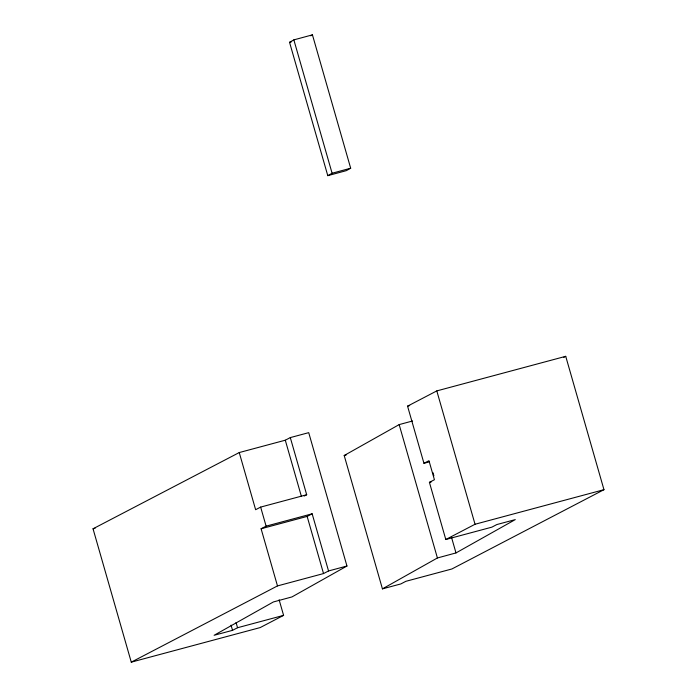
<?xml version="1.0" encoding="UTF-8"?>
<svg xmlns="http://www.w3.org/2000/svg" width="697" height="697" viewBox="0 0 697 697"><rect width="100%" height="100%" fill="white"/><g stroke="black" fill="none" stroke-linecap="round" stroke-linejoin="round"><path stroke-width="1.05" d="M289.543 42.308L293.855 39.877L312.439 34.85L350.678 168.212L346.365 170.634L327.782 175.661L289.543 42.308L291.607 41.75M310.714 35.817L312.439 34.85M327.782 175.661L332.094 173.239L350.678 168.212M429.178 461.893L423.95 463.305L407.562 406.151L436.801 390.904L565.729 356.324L603.968 489.686L451.909 568.97L405.863 581.315L400.853 583.929L382.435 588.869L344.196 455.507L399.163 424.604L412.589 420.971M283.592 615.373L260.199 627.57L131.271 662.15L93.032 528.788L239.245 452.553L285.291 440.208L290.3 437.594L308.719 432.654L346.958 566.016L291.982 596.92L273.407 601.947L214.118 635.281L232.537 630.341L237.546 627.727L283.592 615.373L279.122 599.786M382.435 588.869L437.411 557.966L455.986 552.93L515.275 519.605L496.856 524.545L491.847 527.159L445.801 539.504L429.413 482.35L434.423 479.736L428.96 460.691L423.95 463.305M290.3 437.594L306.689 494.748L260.643 507.094L255.633 509.707L239.245 452.553M563.803 357.326L565.729 356.324M304.18 496.055L306.689 494.748M277.484 585.916L261.096 528.762L266.106 526.148L312.151 513.802L328.54 570.956L323.53 573.57L277.484 585.916L131.271 662.15M261.096 528.762L307.142 516.416L312.151 513.802M445.801 539.504L475.04 524.257L603.968 489.686M407.562 406.151L409.653 405.584M344.196 455.507L346.243 454.958M93.032 528.788L95.132 528.23M429.413 482.35L431.504 481.793M328.54 570.956L346.958 566.016M436.801 390.904L475.04 524.257M432.985 472.705L433.882 475.833M451.508 537.309L455.986 552.93M293.855 39.877L332.094 173.239M399.163 424.604L437.411 557.966M285.291 440.208L301.374 496.325M307.142 516.416L323.53 573.57M260.643 507.094L266.106 526.148M236.056 622.526L237.546 627.727M231.047 625.139L232.537 630.341"/></g></svg>
